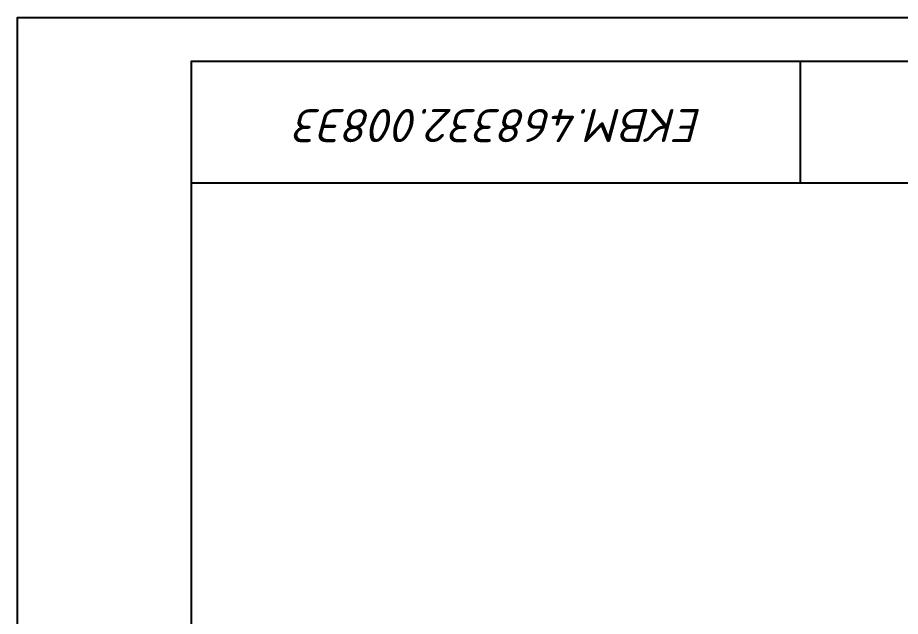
# Model space of a CAD drawing. Header units: millimetres. Extents: x 0 to 594, y 0 to 420.
# Drawn here: x 0 to 101.5, y 351.2 to 420 of the extents above; entities that cross this region are included whole.
import ezdxf
from ezdxf.enums import TextEntityAlignment as Align

# ---------------------------------------------------------------- set-up
doc = ezdxf.new("R2010")
doc.units = ezdxf.units.MM
doc.layers.add('FORMATKA', color=12, linetype='Continuous')
doc.layers.add('вспомогат', color=4, linetype='Continuous')
doc.styles.add('TXT', font='simplex.shx', dxfattribs={"oblique": 15, "height": 2})

# ---------------------------------------------------------------- blocks, each defined once
blk = doc.blocks.new('fA2')
at = {"layer": 'FORMATKA', "color": 7}
for p, q in [((90, 401), (90, 415)), ((20, 401), (90, 401)), ((90, 401), (104, 401))]:
    blk.add_line(p, q, dxfattribs=at)
blk.add_lwpolyline([(0, 0), (0, 420), (594, 420), (594, 0)], close=True, dxfattribs=at)
blk.add_lwpolyline([(20, 5), (20, 415), (589, 415), (589, 5), (20, 5)], dxfattribs=at)
at = {"layer": 'FORMATKA', "color": 7, "style": 'TXT', "oblique": 15}
for tag, height, rotation, p in [('ОБОЗНАЧЕНИЕ', 3.8, 180, (55.5, 409.5)), ('ПЕРВ.ПРИМЕНЕНИЕ', 3.3, 90, (18, 261.5))]:
    blk.add_attdef(tag, text='', height=height, rotation=rotation, dxfattribs=at).set_placement(p, align=Align.CENTER)
for tag, height, p in [('ОБОЗНАЧЕНИЕ', 5, (528, 49)), ('НАИМЕНОВАНИЕ1', 3, (504.5, 37)), ('МАСШТАБ', 5, (579, 30)), ('НАИМЕНОВАНИЕ2', 4, (504.5, 29)), ('НАИМЕНОВАНИЕ3', 2.5, (504.5, 21.5)), ('МАТЕРИАЛ1', 2.5, (504.5, 14)), ('МАТЕРИАЛ2', 2.5, (504.5, 8.5))]:
    blk.add_attdef(tag, text='', height=height, dxfattribs=at).set_placement(p, align=Align.CENTER)
for tag, p, height in [('РАЗРАБОТАЛ', (422.5, 31.5), 2), ('ПРОВЕРИЛ', (422.5, 26.5), 2), ('Т.КОНТР', (422.5, 21.5), 2), ('ЛИСТ', (552.5, 21), 2.5), ('ЛИСТОВ', (575.5, 21), 2.5), ('Н.КОНТР', (422.5, 11.5), 2), ('УТВЕРДИЛ', (422.5, 6.5), 2)]:
    blk.add_attdef(tag, p, '', height=height, dxfattribs=at)

msp = doc.modelspace()

# ---------------------------------------------------------------- block references
at = {"layer": 'вспомогат', "color": 7}
ref = msp.add_blockref('fA2', (0, 0), dxfattribs=at)
ref.add_attrib('ОБОЗНАЧЕНИЕ', 'ЕКВМ.468332.008Э3', dxfattribs={"layer": 'FORMATKA', "height": 3.8, "rotation": 180, "style": 'TXT', "oblique": 15}).set_placement((55.5, 409.5), align=Align.CENTER)

doc.saveas('drawing.dxf')
